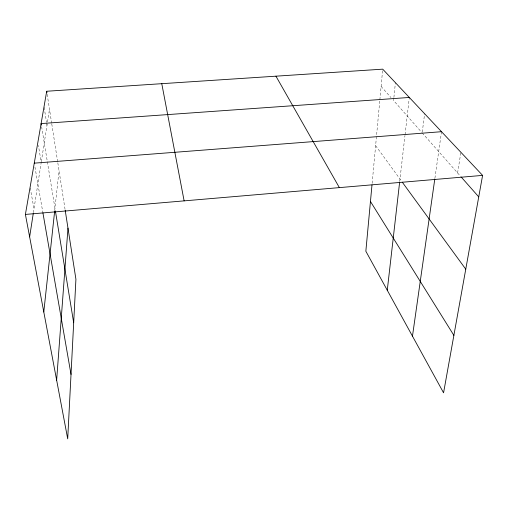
<?xml version="1.0" encoding="UTF-8"?>
<svg xmlns="http://www.w3.org/2000/svg" width="508" height="508" viewBox="0 0 508 508"><rect width="100%" height="100%" fill="white"/><g stroke="black" fill="none" stroke-linecap="round" stroke-linejoin="round"><path stroke-width="0.38" stroke-dasharray="2.54 1.91" d="M372.129 183.388L379.793 100.628M379.863 99.841L382.632 69.939M393.814 98.19L393.573 100.521L421.665 132.296M393.897 97.415L395.415 82.671M54.712 210.623L59.023 170.58M399.72 181.4L404.978 135.42M405.067 134.639L409.321 97.46M422.275 132.118L424.618 113.728M434.911 178.213L441.515 131.699M33.395 212.687L41.231 162.281L38.386 145.383M41.351 161.506L49.486 109.195M457.594 172.949L460.889 152.292M381.108 86.417L390.976 97.58M422.18 132.88L460.686 176.447M375.622 145.644L401.377 180.943M30.245 187.985L33.998 208.788M34.931 166.992L42.742 211.887M41.612 126.657L55.347 210.649M44.158 107.41L46.501 122.117M46.622 122.892L46.996 125.216M47.181 94.367L51.657 123.177M51.778 123.958L57.696 162.033M57.817 162.808L65.075 209.486"/><path stroke-width="0.76" d="M56.636 380.149L67.977 228.162M371.983 184.963L365.849 251.231L443.567 392.817L482.6 175.387L382.708 69.158L46.698 91.249L25.4 214.427L67.704 438.842L75.921 279.254L65.195 210.261M43.79 311.995L54.629 211.398M387.267 290.252L399.631 182.188M412.471 336.169L434.797 179M29.635 236.88L33.274 213.468M25.4 214.427L482.6 175.387M34.265 163.151L441.515 131.699M409.321 97.46L41.104 123.571L41.358 125.114M461.207 177.032L478.739 196.875M402.304 182.213L465.76 269.183M370.453 201.473L453.879 335.375M275.939 76.175L339.369 187.617M161.773 83.68L184.125 200.876M42.882 212.668L71.018 374.428M55.474 211.43L73.679 322.771M46.698 91.249L46.939 92.812"/></g></svg>
